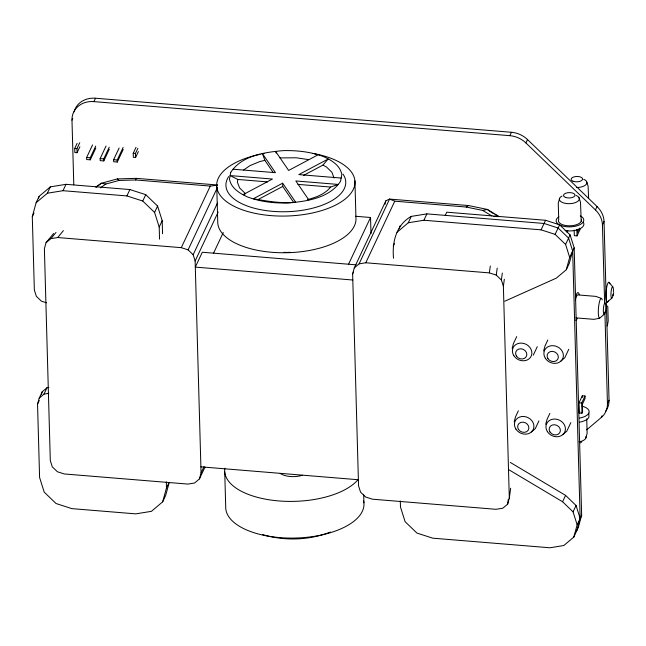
<?xml version="1.0" encoding="UTF-8"?>
<svg xmlns="http://www.w3.org/2000/svg" width="646" height="646" viewBox="0 0 646 646"><rect width="100%" height="100%" fill="white"/><g stroke="black" fill="none" stroke-linecap="round" stroke-linejoin="round"><path stroke-width="0.97" d="M493.681 216.483L499.318 216.636L487.286 209.417L468.528 205.549L389.57 199.081L385.848 200.817L354.274 267.928L352.635 273.896L358.554 485.857L360.541 492.115L365.604 497L372.403 499.188L495.983 509.306L502.774 508.232L507.643 504.163L509.306 498.195L503.379 286.235L501.377 279.976L496.257 275.091L489.377 272.887L490.306 266.031M496.257 275.091L497.202 268.098M501.377 279.976L502.322 273.032M503.379 286.235L504.332 279.266M507.643 504.163L508.321 499.205M509.306 498.195L510.663 488.239M244.947 194.761L243.154 194.607L272.45 179.047L230.129 175.583L237.873 179.467L237.381 182.115L239.569 187.873L244.907 193.114M385.024 204.225L385.848 200.817M612.941 295.602L613.7 292.638M46.496 302.804L41.401 301.157L36.329 296.28L34.351 290.014L32.3 216.644L36.119 202.723L39.123 196.352L50.356 186.856L65.997 184.32L129.903 189.553L145.754 194.664L157.576 206.05L162.194 220.666L162.566 233.755M38.607 198.209L39.123 196.352M169.236 482.465L165.667 495.458L162.671 501.829L151.43 511.333L135.789 513.869L71.892 508.636L56.032 503.517L44.211 492.131L39.592 477.523L37.541 404.146L39.18 398.186L42.176 391.815L46.997 387.737L48.91 387.43M41.473 394.367L42.176 391.815M162.671 501.829L166.49 487.908L169.058 482.449M53.642 233.464L46.044 242.686L44.388 248.653L50.307 460.614L52.31 466.88L57.437 471.766L64.317 473.962L187.897 484.08L194.607 482.998L199.42 478.92L201.059 472.961L204.047 466.614M393.535 258.279C391.928 242.274 396.232 224.711 411.252 216.402L426.901 213.874L544.069 223.468L558.112 227.998L568.585 238.083L572.671 251.019L580.148 518.423L576.765 530.746M399.252 228.692L400.019 225.906M512.141 348.372L513.505 343.397L516.703 336.606M559.622 198.225L558.257 203.191L558.709 219.495A11.531 5.378 -1.6 0 0 569.465 225.809A11.531 5.378 -1.6 0 0 581.384 219.462M514.192 421.741L515.556 416.767L518.35 410.824M543.641 350.948L545.006 345.981L547.8 340.03M504.768 301.222L556.335 278.135L566.292 269.721L569.675 257.391L574.173 247.838L570.079 234.894L559.614 224.808L545.571 220.278L446.774 212.187L445.272 215.376M572.671 251.019L569.288 263.35L566.292 269.721M545.692 424.317L547.057 419.351L549.851 413.4M585.769 438.271L587.133 433.305L586.738 418.915M400.318 501.03L400.488 507.07L405.107 521.685L416.928 533.071L432.788 538.183L549.956 547.776L563.813 545.531L573.769 537.117L577.153 524.794L581.65 515.233L574.173 247.838M581.65 515.233L578.267 527.564L573.769 537.117M100.364 187.849L105.904 184.021L119.058 180.46L135.644 179.959L136.387 178.353L217.565 184.998M73.789 184.724L71.981 120.156L72.78 118.46M32.3 216.644L34.012 213.002M36.119 202.723L47.36 193.227L50.356 186.856M71.981 120.156A23.054 19.848 25.2 0 1 93.912 101.616L95.511 98.224L511.438 132.277A23.054 19.848 25.2 0 1 527.516 139.552L597.049 206.534A23.054 19.848 25.2 0 1 604.042 221.489L609.041 400.262A23.054 19.848 25.2 0 1 605.568 411.268M79.886 146.763L77.084 152.714L74.839 152.529L74.726 148.451L77.124 143.355M77.084 152.714L76.971 148.637L79.773 142.685M47.36 193.227L63.001 190.691L65.997 184.32M95.786 148.136L90.287 159.837L86.685 159.538L86.629 157.503L92.556 144.906M90.287 159.837L90.23 157.794L95.729 146.101M109.287 149.242L103.788 160.935L100.187 160.644L100.13 158.609L106.057 146.012M103.788 160.935L103.731 158.9L109.231 147.207M123.208 149.452L117.281 162.041L113.688 161.75L113.631 159.707L119.13 148.015M117.281 162.041L117.225 160.006L123.152 147.409M138.381 151.552L135.587 157.503L133.334 157.317L133.221 153.239L136.023 147.296M135.587 157.503L135.474 153.425L137.873 148.33M63.001 190.691L126.899 195.924L129.903 189.553M37.541 404.146L39.253 400.512M39.18 398.186L43.993 394.108L46.997 387.737M159.538 239.125L159.199 227.037L154.58 212.421L142.758 201.035L145.754 194.664M154.58 212.421L157.576 206.05M159.199 227.037L162.194 220.666M46.044 242.686L50.921 238.624L57.704 237.542L181.292 247.66L210.273 186.072L217.645 185.192M201.059 472.961L195.132 261L193.154 254.734L188.091 249.857L217.282 187.816M193.154 254.734L217.476 203.046M195.132 261L218.162 212.066M213.551 253.167L223.274 232.503M199.42 478.92L204.968 467.131M348.549 264.222L370.538 217.5L355.534 216.265M352.635 273.896L353.483 272.079M354.274 267.928L359.087 263.859L389.57 199.081L394.771 201.181L466.186 207.027L482.707 210.435L491.905 215.958M359.087 263.859L365.789 262.769L394.771 201.181M393.196 246.199L394.48 243.469M397.015 232.277L408.256 222.773L411.252 216.402M408.256 222.773L423.897 220.246L426.901 213.874M93.912 101.616L509.839 135.676L511.438 132.277M604.64 303.224L602.443 224.889A23.054 19.848 25.2 0 0 595.451 209.934L525.917 142.952L527.516 139.552M423.897 220.246L541.073 229.839L545.571 220.278M569.675 257.391L565.589 244.454L555.116 234.369L559.614 224.808M567.027 232.342L567.85 230.59M565.589 244.454L570.079 234.894M579.494 228.078L577.564 232.172L577.484 229.273M574.181 230.113L574.334 235.677L577.039 235.895L580.334 228.886M595.451 209.934L597.049 206.534M533.273 355.187L537.27 346.692M602.443 224.889L604.042 221.489M568.771 349.268L564.774 357.763L560.76 361.154M538.925 420.909L535.324 428.556L531.311 431.948M579.01 402.797L582.304 395.788L585.001 396.006L585.074 398.453L582.377 404.186L582.595 411.93L581.989 413.206L579.292 412.988L579.01 402.797L581.707 403.015L585.001 396.006M570.822 422.637L566.825 431.132L562.811 434.532M579.292 412.988L579.89 411.712M586.649 429.873L601.256 417.526A23.054 19.848 25.2 0 0 607.442 403.661L609.041 400.262M601.256 417.526L602.056 415.83M577.153 524.794L573.059 511.85L562.585 501.764L565.589 495.393L510.3 462.431M573.059 511.85L576.054 505.479L565.589 495.393M308.853 199.985L295.836 180.961L338.157 184.425L330.599 187.057C325.067 194.123 315.91 197.458 307.448 199.606M50.921 238.624L56 232.455M57.704 237.542L63.413 230.614M303.37 175.486L322.927 165.101L328.136 159.021L298.832 174.59L341.153 178.054M607.208 302.126L611.689 298.258M575.852 317.864L593.852 319.342L599.609 318.26L604.099 314.4M98.563 185.459L101.228 183.278L117.314 178.918L136.387 178.353M95.769 187.049L101.228 183.278L105.904 184.021M96.302 187.106L97.901 186.008M243.615 170.011L250.059 165.578L259.74 161.573L264.876 160.345L273.298 172.652M466.186 207.027L468.528 205.549M317.937 154.879L288.641 170.447L275.624 151.414L276.23 153.094M282.649 183.189L253.345 198.75C267.291 201.181 281.414 203.692 295.666 202.214L282.649 183.189L282.738 186.452L293.405 202.036M258.731 199.202L282.738 186.452M330.421 532.046C309.103 540.363 284.644 541.13 262.736 534.63M482.707 210.435L487.286 209.417L490.039 211.436M43.993 394.108L48.781 393.333M279.928 157.923L296.231 157.777L308.102 159.538M74.726 148.451L76.971 148.637M133.221 153.239L135.474 153.425M233.133 169.212L275.454 172.676L262.429 153.643L264.876 160.345M86.629 157.503L90.23 157.794M100.13 158.609L103.731 158.9M113.631 159.707L117.225 160.006M237.873 179.467L267.589 181.897M297.911 184.385L330.599 187.057M135.644 179.959L210.273 186.072M365.789 262.769L489.377 272.887M356.051 264.836L202.303 252.247L195.302 267.113L352.805 280.009M200.89 466.84L358.385 479.744M541.073 229.839L555.116 234.369M126.899 195.924L142.758 201.035M181.292 247.66L188.091 249.857M601.345 298.379L595.854 296.385L577.855 294.907A11.531 2.342 -85.3 0 0 575.36 300.22M322.927 165.101L326.569 167.048L331.899 172.28L334.087 178.046M509.032 469.836L562.585 501.764M490.726 211.945L493.253 213.463M494.941 214.472L496.629 215.489M117.314 178.918L119.058 180.46M608.944 282.237L612.691 286.776M586.479 181.268L588.094 186.121L588.619 198.484M578.881 197.41L580.496 202.255L581.214 221.344M576.054 505.479L580.148 518.423M604.89 312.26L607.442 403.661M588.821 413.101L588.934 417.179A13.832 6.46 -1.6 0 1 579.583 422.145M582.304 395.788L582.353 397.419M576.854 229.411L577.039 235.895M581.707 403.015L581.989 413.206M370.538 217.5L370.99 233.634M354.92 180.84L355.938 217.524A69.162 32.284 -1.6 0 1 289.852 252.634A69.162 32.284 -1.6 0 1 217.783 223.338L216.757 186.654M363.698 494.925L363.916 502.854M224.735 471.984L225.761 508.668A69.162 32.284 -1.6 0 0 299.825 537.868A69.162 32.284 -1.6 0 0 363.625 500.997M166.321 481.868L166.49 487.908M606.602 306.317A11.531 2.342 -85.3 0 1 607.797 306.575L608.201 320.989A11.531 2.342 -85.3 0 1 607.159 326.004M599.609 318.26A9.981 2.027 -85.3 0 1 598.777 305.332A9.981 2.027 -85.3 0 1 602.233 299.93M575.32 297.83A13.832 2.81 -85.3 0 1 579.284 294.754M577.193 318.615A13.832 2.81 -85.3 0 1 575.651 320.166M583.265 222.264A13.832 6.46 -1.6 0 1 579.551 228.991A13.832 6.46 -1.6 0 1 565.129 230.638M576.111 195.439A9.981 4.659 -1.6 0 1 576.716 202.012A9.981 4.659 -1.6 0 1 562.618 202.602A9.981 4.659 -1.6 0 1 562.012 196.029M580.302 215.901A13.832 6.46 -1.6 0 1 579.833 224.727A13.832 6.46 -1.6 0 1 560.97 225.527A13.832 6.46 -1.6 0 1 558.871 216.806M581.755 441.662A5.766 2.689 -1.6 0 1 580.383 442.93M582.175 406.237A13.832 6.46 -1.6 0 1 589.071 412.39A13.832 6.46 -1.6 0 1 579.47 418.067M585.922 436.648A9.981 4.659 -1.6 0 1 579.026 441.856M613.24 293.752A5.766 1.171 -85.3 0 1 611.14 297.176A5.766 1.171 -85.3 0 1 611.98 287.583A5.766 1.171 -85.3 0 1 613.417 291.774M608.322 301.004A9.981 2.027 -85.3 0 1 606.077 291.75A9.981 2.027 -85.3 0 1 609.824 283.788M583.701 179.297A9.981 4.659 -1.6 0 1 586.172 184.465A9.981 4.659 -1.6 0 1 576.498 187.542M509.839 135.676A23.054 19.848 25.2 0 1 525.917 142.952M74.12 111.855A23.054 19.848 25.2 0 1 95.511 98.224M342.994 174.089A59.941 27.98 -1.6 0 1 285.823 211.735A59.941 27.98 -1.6 0 1 228.692 176.576M312.995 153.449A69.162 32.284 -1.6 0 1 340.232 202.497A69.162 32.284 -1.6 0 1 230.525 204.338A69.162 32.284 -1.6 0 1 260.072 154.337M262.066 153.934A69.162 32.284 -1.6 0 1 264.069 153.57M289.925 252.287A16.142 7.534 -1.6 0 1 284.046 252.32M357.884 479.817A69.162 32.284 -1.6 0 1 278.103 500.876A69.162 32.284 -1.6 0 1 224.856 468.229M302.473 475.246A16.142 7.534 -1.6 0 1 280.202 473.421M230.743 172.321L229.459 179.184C231.228 188.374 239.779 193.404 247.636 197.006C260.548 201.843 274.364 203.32 288.076 203.006C306.785 201.334 329.29 198.241 340.547 181.308L341.831 174.452C340.062 165.263 331.503 160.224 323.654 156.623C310.742 151.794 296.926 150.308 283.214 150.623C264.505 152.303 241.992 155.387 230.743 172.321M605.342 311.743A5.766 1.171 -85.3 0 0 605.1 302.917A5.766 1.171 -85.3 0 0 603.348 311.315A5.766 1.171 -85.3 0 0 605.342 311.743M565.363 197.361A5.766 2.689 -1.6 0 0 574.883 195.754A5.766 2.689 -1.6 0 0 567.527 192.758A5.766 2.689 -1.6 0 0 565.363 197.361M549.972 431.988A5.766 4.958 25.2 0 0 559.719 432.788A5.766 4.958 25.2 0 0 554.631 424.745A5.766 4.958 25.2 0 0 549.972 431.988M547.372 431.617A9.981 8.592 25.2 0 0 564.249 432.998A9.981 8.592 25.2 0 0 555.439 419.068A9.981 8.592 25.2 0 0 547.372 431.617M547.921 358.619A5.766 4.958 25.2 0 0 557.668 359.418A5.766 4.958 25.2 0 0 552.58 351.376A5.766 4.958 25.2 0 0 547.921 358.619M545.321 358.247A9.981 8.592 25.2 0 0 562.198 359.628A9.981 8.592 25.2 0 0 553.396 345.699A9.981 8.592 25.2 0 0 545.321 358.247M518.472 429.412A5.766 4.958 25.2 0 0 528.218 430.204A5.766 4.958 25.2 0 0 523.131 422.169A5.766 4.958 25.2 0 0 518.472 429.412M515.879 429.041A9.981 8.592 25.2 0 0 532.748 430.422A9.981 8.592 25.2 0 0 523.946 416.492A9.981 8.592 25.2 0 0 515.879 429.041M516.42 356.035A5.766 4.958 25.2 0 0 526.167 356.834A5.766 4.958 25.2 0 0 521.08 348.792A5.766 4.958 25.2 0 0 516.42 356.035M513.828 355.671A9.981 8.592 25.2 0 0 530.697 357.052A9.981 8.592 25.2 0 0 521.895 343.123A9.981 8.592 25.2 0 0 513.828 355.671M572.962 181.219A5.766 2.689 -1.6 0 0 582.482 179.612A5.766 2.689 -1.6 0 0 575.126 176.616A5.766 2.689 -1.6 0 0 572.962 181.219"/></g></svg>
